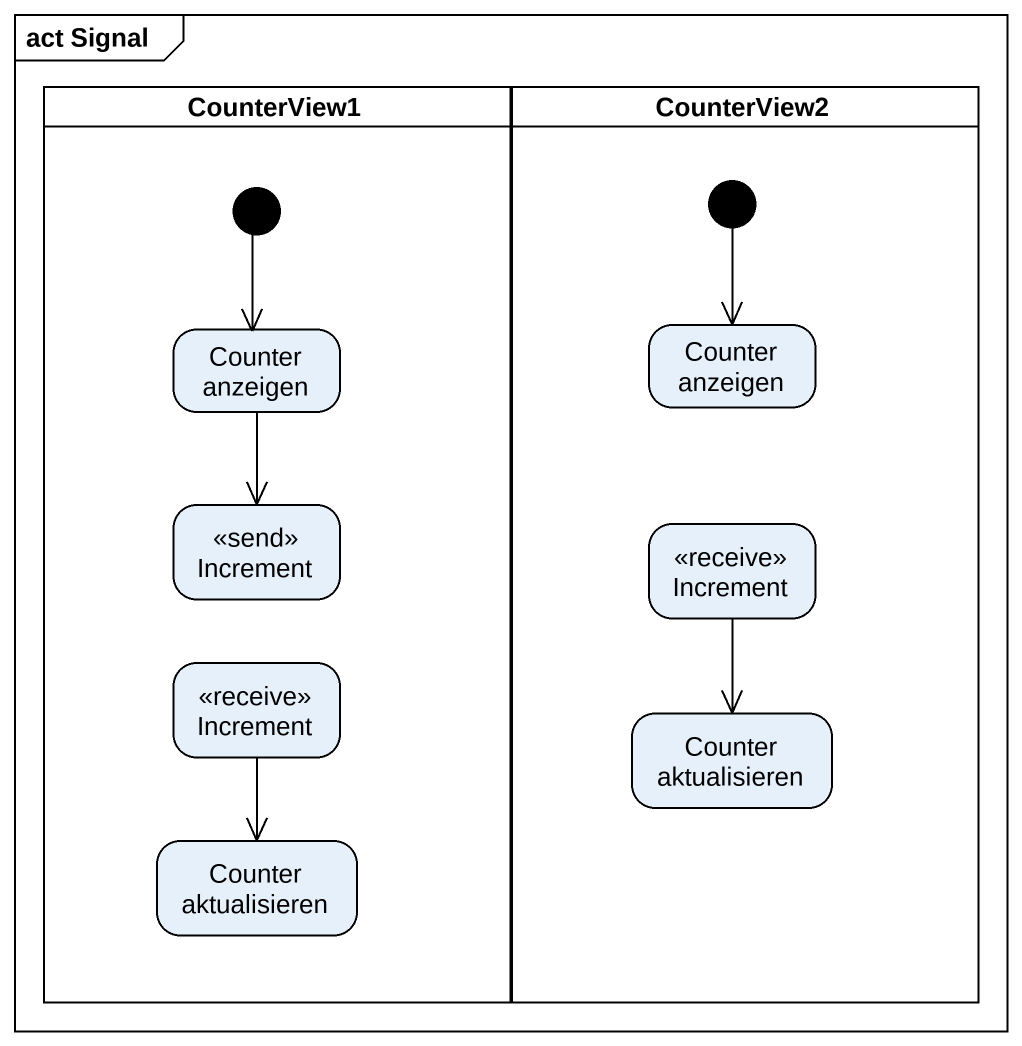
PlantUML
@startuml
mainframe act Signal
hide empty description
state CounterView1 <<partition>> #FFFFFF {
  state "Counter anzeigen" as Counter_anzeigen
  state Increment <<send>>
  state "Increment" as Increment_3 <<receive>>
  state "Counter aktualisieren" as Counter_aktualisieren_2
  [*] --> Counter_anzeigen
}
state CounterView2 <<partition>> #FFFFFF {
  state "Counter anzeigen" as Counter_anzeigen_2
  state "Increment" as Increment_2 <<receive>>
  state "Counter aktualisieren" as Counter_aktualisieren
  [*] --> Counter_anzeigen_2
}
Counter_anzeigen --> Increment
Increment_2 --> Counter_aktualisieren
Increment_3 --> Counter_aktualisieren_2
@enduml
